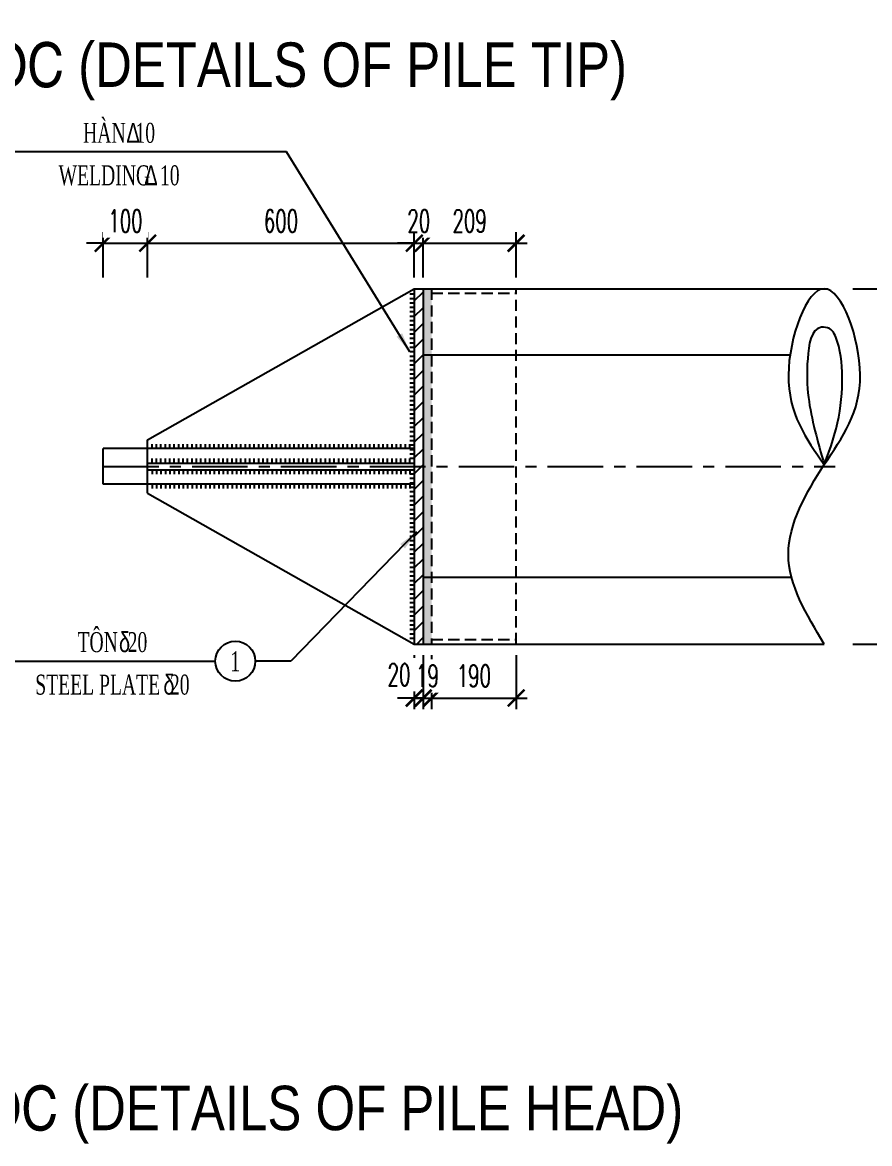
# Model space of a CAD drawing. Extents: x -687 to 808890, y -259 to 107959.
# Drawn here: x 769273 to 771179, y 83181 to 85705 of the extents above; entities that cross this region are included whole.
import ezdxf
from ezdxf.enums import TextEntityAlignment as Align

# ---------------------------------------------------------------- set-up
doc = ezdxf.new("R2010")
doc.units = 0
doc.header["$MEASUREMENT"] = 0
doc.header["$PDMODE"] = 3
doc.linetypes.add('CENTER', pattern=[2, 1.25, -0.25, 0.25, -0.25])
doc.linetypes.add('HIDDEN', pattern=[0.375, 0.25, -0.125])
doc.layers.get('0').update_dxf_attribs({"color": 3, "linetype": 'CONTINUOUS'})
doc.layers.get('DEFPOINTS').update_dxf_attribs({"linetype": 'CONTINUOUS'})
for name, color, linetype in [('Han', 7, 'CONTINUOUS'), ('Hatch', 5, 'CONTINUOUS'), ('Hidden', 4, 'HIDDEN'), ('Kich thuoc', 4, 'CONTINUOUS'), ('Net vang', 2, 'CONTINUOUS'), ('Text', 3, 'CONTINUOUS'), ('Thep dai', 6, 'CONTINUOUS'), ('Tim', 8, 'CENTER')]:
    doc.layers.add(name, color=color, linetype=linetype)
doc.styles.add('Kichthuoc', font='romans.shx', dxfattribs={"width": 0.6})
doc.styles.get("Standard").update_dxf_attribs({"font": 'vntimeh.shx', "width": 0.65})
doc.styles.add('SYMBOL', font='greeks.shx', dxfattribs={"width": 0.8})
doc.styles.add('Ten', font='Vharialn.ttf')
doc.dimstyles.new('Dim 250', dxfattribs={"dimscale": 250, "dimtxt": 0.2, "dimasz": 0.15, "dimexe": 0.1, "dimexo": 0.1, "dimgap": 0.1, "dimtad": 1, "dimdec": 0, "dimlfac": -1, "dimzin": 0, "dimdsep": 46, "dimtxsty": 'Kichthuoc', "dimblk": 'ARCHTICK', "dimcen": 0.1, "dimdle": 0.1, "dimclrd": 4, "dimclre": 4, "dimclrt": 3, "dimadec": 0, "dimazin": 0, "dimtfac": 1, "dimtdec": 0, "dimtix": 1, "dimtmove": 2, "dimatfit": 3, "dimfxl": 1, "dimtfill": 1, "dimtolj": 1, "dimtzin": 0, "dimarcsym": 0})
doc.dimstyles.new('Le 250', dxfattribs={"dimscale": 250, "dimtxt": 0.22, "dimasz": 0.18, "dimexe": 0.1, "dimexo": 0.2, "dimgap": 0.1, "dimtad": 1, "dimdec": 0, "dimzin": 0, "dimdsep": 46, "dimtxsty": 'Kichthuoc', "dimblk": 'ARCHTICK', "dimcen": 0, "dimdle": 0.1, "dimclrd": 2, "dimclre": 2, "dimclrt": 256, "dimadec": 0, "dimazin": 0, "dimtfac": 1, "dimtdec": 0, "dimtix": 1, "dimtmove": 2, "dimatfit": 3, "dimfxl": 1, "dimtolj": 1, "dimtzin": 0, "dimarcsym": 0})
pattern_1 = [(45, (1262.832004117081, -19380.83694547228), (-17.67766952966368, 17.67766952966369), [])]

# ---------------------------------------------------------------- blocks, each defined once
blk = doc.blocks.new('_ArchTick')
at = {"color": 0, "linetype": 'ByBlock', "const_width": 0.15}
blk.add_lwpolyline([(-0.5, -0.5), (0.5, 0.5)], dxfattribs=at)
blk = doc.blocks.new('*D138')
at = {"layer": 'DEFPOINTS', "color": 0}
for p in [(771115.9933269653, 85105.58856408134), (771115.9933269653, 84305.58856408138), (771328.1896393988, 84305.58856408138)]:
    blk.add_point(p, dxfattribs=at)
at = {"layer": 'Kich thuoc', "color": 4, "lineweight": -2}
for p, q in [((771328.1896393988, 85130.58856408134), (771328.1896393988, 84280.5885640814)), ((771140.9933269651, 85105.58856408134), (771353.1896393988, 85105.58856408134)), ((771140.9933269651, 84305.58856408138), (771353.1896393988, 84305.58856408138))]:
    blk.add_line(p, q, dxfattribs=at)
at = {"layer": 'Kich thuoc', "color": 4, "lineweight": -2, "xscale": 37.5, "yscale": 37.5, "zscale": 37.5}
for p, rotation in [((771328.1896393988, 85105.58856408134), 90), ((771328.1896393988, 84305.58856408138), 270)]:
    blk.add_blockref('_ArchTick', p, dxfattribs=dict(at, rotation=rotation))
at = {"layer": 'Kich thuoc', "color": 3, "insert": (771278.1896393988, 84705.58856408148), "char_height": 50, "attachment_point": 5, "rotation": 90, "style": 'Kichthuoc', "bg_fill": 3, "box_fill_scale": 1.25, "bg_fill_color": 9, "bg_fill_true_color": 13158600, "bg_fill_transparency": 11732736}
blk.add_mtext('\\A1;800', dxfattribs=at)
blk = doc.blocks.new('*D133')
at = {"layer": 'DEFPOINTS', "color": 0}
for p in [(770383.5733501858, 85207.88926442509), (770174.5733501856, 85105.58856408138), (770383.5733501858, 85105.58856408138)]:
    blk.add_point(p, dxfattribs=at)
at = {"layer": 'Kich thuoc', "color": 4, "lineweight": -2}
for p, q in [((770174.5733501856, 85130.58856408138), (770174.5733501856, 85232.88926442509)), ((770383.5733501858, 85130.58856408138), (770383.5733501858, 85232.88926442509)), ((770149.5733501855, 85207.88926442509), (770408.5733501856, 85207.88926442509))]:
    blk.add_line(p, q, dxfattribs=at)
at = {"layer": 'Kich thuoc', "color": 4, "lineweight": -2, "xscale": 37.5, "yscale": 37.5, "zscale": 37.5, "rotation": 180}
blk.add_blockref('_ArchTick', (770174.5733501856, 85207.88926442509), dxfattribs=at)
at = {"layer": 'Kich thuoc', "color": 4, "lineweight": -2, "xscale": 37.5, "yscale": 37.5, "zscale": 37.5}
blk.add_blockref('_ArchTick', (770383.5733501858, 85207.88926442509), dxfattribs=at)
at = {"layer": 'Kich thuoc', "color": 3, "insert": (770279.0733501855, 85257.88926442507), "char_height": 50, "attachment_point": 5, "style": 'Kichthuoc', "bg_fill": 3, "box_fill_scale": 1.25, "bg_fill_color": 9, "bg_fill_true_color": 13158600, "bg_fill_transparency": 894416}
blk.add_mtext('\\A1;209', dxfattribs=at)
blk = doc.blocks.new('*D134')
at = {"layer": 'DEFPOINTS', "color": 0}
for p in [(770193.5733501854, 84305.5885640814), (770383.5733501858, 84305.5885640814), (770383.5733501858, 84184.02132928545)]:
    blk.add_point(p, dxfattribs=at)
at = {"layer": 'Kich thuoc', "color": 4, "lineweight": -2}
for p, q in [((770193.5733501854, 84280.5885640814), (770193.5733501854, 84159.02132928545)), ((770383.5733501858, 84280.5885640814), (770383.5733501858, 84159.02132928545)), ((770168.5733501854, 84184.02132928545), (770408.5733501856, 84184.02132928545))]:
    blk.add_line(p, q, dxfattribs=at)
at = {"layer": 'Kich thuoc', "color": 4, "lineweight": -2, "xscale": 37.5, "yscale": 37.5, "zscale": 37.5, "rotation": 180}
blk.add_blockref('_ArchTick', (770193.5733501854, 84184.02132928545), dxfattribs=at)
at = {"layer": 'Kich thuoc', "color": 4, "lineweight": -2, "xscale": 37.5, "yscale": 37.5, "zscale": 37.5}
blk.add_blockref('_ArchTick', (770383.5733501858, 84184.02132928545), dxfattribs=at)
at = {"layer": 'Kich thuoc', "color": 3, "insert": (770288.5733501855, 84234.02132928545), "char_height": 50, "attachment_point": 5, "style": 'Kichthuoc', "bg_fill": 3, "box_fill_scale": 1.25, "bg_fill_color": 9, "bg_fill_true_color": 13158600, "bg_fill_transparency": 11732736}
blk.add_mtext('\\A1;190', dxfattribs=at)
blk = doc.blocks.new('*D135')
at = {"layer": 'DEFPOINTS', "color": 0}
for p in [(770174.5733501856, 84305.58856408094), (770193.5733501854, 84305.5885640814)]:
    blk.add_point(p, dxfattribs=at)
at = {"layer": 'Kich thuoc', "color": 4, "lineweight": -2}
for p, q in [((770174.5733501856, 84280.58856408094), (770174.5733501856, 84159.02132928545)), ((770193.5733501854, 84280.5885640814), (770193.5733501854, 84159.02132928545)), ((770174.5733501856, 84184.02132928545), (770137.0733501855, 84184.02132928545)), ((770174.5733501856, 84184.02132928545), (770193.5733501854, 84184.02132928545)), ((770193.5733501854, 84184.02132928545), (770231.0733501855, 84184.02132928545))]:
    blk.add_line(p, q, dxfattribs=at)
at = {"layer": 'Kich thuoc', "color": 4, "lineweight": -2, "xscale": 37.5, "yscale": 37.5, "zscale": 37.5}
blk.add_blockref('_ArchTick', (770174.5733501856, 84184.02132928545), dxfattribs=at)
at = {"layer": 'Kich thuoc', "color": 4, "lineweight": -2, "xscale": 37.5, "yscale": 37.5, "zscale": 37.5, "rotation": 180}
blk.add_blockref('_ArchTick', (770193.5733501854, 84184.02132928545), dxfattribs=at)
at = {"layer": 'Kich thuoc', "color": 3, "insert": (770184.0733501855, 84234.02132928545), "char_height": 50, "attachment_point": 5, "style": 'Kichthuoc', "bg_fill": 3, "box_fill_scale": 1.25, "bg_fill_color": 9, "bg_fill_true_color": 13158600, "bg_fill_transparency": 6403392}
blk.add_mtext('\\A1;19', dxfattribs=at)
at = {"layer": 'DEFPOINTS', "color": 0}
blk.add_point((770193.5733501854, 84184.02132928545), dxfattribs=at)
blk = doc.blocks.new('*D136')
at = {"layer": 'DEFPOINTS', "color": 0}
for p in [(770154.5733501856, 84305.58856408091), (770174.5733501856, 84305.58856408094), (770174.5733501856, 84184.02132928545)]:
    blk.add_point(p, dxfattribs=at)
at = {"layer": 'Kich thuoc', "color": 4, "lineweight": -2}
for p, q in [((770154.5733501856, 84280.58856408091), (770154.5733501856, 84159.02132928545)), ((770174.5733501856, 84280.58856408094), (770174.5733501856, 84159.02132928545)), ((770154.5733501856, 84184.02132928545), (770117.0733501856, 84184.02132928545)), ((770154.5733501856, 84184.02132928545), (770174.5733501856, 84184.02132928545)), ((770174.5733501856, 84184.02132928545), (770212.0733501856, 84184.02132928545))]:
    blk.add_line(p, q, dxfattribs=at)
at = {"layer": 'Kich thuoc', "color": 3, "insert": (770120.0056259853, 84236.52132928545), "char_height": 50, "attachment_point": 5, "style": 'Kichthuoc', "bg_fill": 3, "box_fill_scale": 1.25, "bg_fill_color": 9, "bg_fill_true_color": 13158600, "bg_fill_transparency": 6403392}
blk.add_mtext('\\A1;20', dxfattribs=at)
at = {"layer": 'Kich thuoc', "color": 4, "lineweight": -2, "xscale": 37.5, "yscale": 37.5, "zscale": 37.5}
blk.add_blockref('_ArchTick', (770154.5733501856, 84184.02132928545), dxfattribs=at)
at = {"layer": 'Kich thuoc', "color": 4, "lineweight": -2, "xscale": 37.5, "yscale": 37.5, "zscale": 37.5, "rotation": 180}
blk.add_blockref('_ArchTick', (770174.5733501856, 84184.02132928545), dxfattribs=at)
blk = doc.blocks.new('*D137')
at = {"layer": 'DEFPOINTS', "color": 0}
for p in [(770154.5733501858, 85105.5885640814), (770174.5733501856, 85105.5885640814)]:
    blk.add_point(p, dxfattribs=at)
at = {"layer": 'Kich thuoc', "color": 4, "lineweight": -2}
for p, q in [((770154.5733501858, 85130.58856408141), (770154.5733501858, 85232.88926442509)), ((770174.5733501856, 85130.5885640814), (770174.5733501856, 85232.88926442509)), ((770154.5733501858, 85207.88926442509), (770117.0733501858, 85207.88926442509)), ((770154.5733501858, 85207.88926442509), (770174.5733501856, 85207.88926442509)), ((770174.5733501856, 85207.88926442509), (770212.0733501856, 85207.88926442509))]:
    blk.add_line(p, q, dxfattribs=at)
at = {"layer": 'Kich thuoc', "color": 4, "lineweight": -2, "xscale": 37.5, "yscale": 37.5, "zscale": 37.5}
blk.add_blockref('_ArchTick', (770154.5733501858, 85207.88926442509), dxfattribs=at)
at = {"layer": 'Kich thuoc', "color": 4, "lineweight": -2, "xscale": 37.5, "yscale": 37.5, "zscale": 37.5, "rotation": 180}
blk.add_blockref('_ArchTick', (770174.5733501856, 85207.88926442509), dxfattribs=at)
at = {"layer": 'Kich thuoc', "color": 3, "insert": (770164.5733501856, 85257.88926442507), "char_height": 50, "attachment_point": 5, "style": 'Kichthuoc', "bg_fill": 3, "box_fill_scale": 1.25, "bg_fill_color": 9, "bg_fill_true_color": 13158600, "bg_fill_transparency": 897180}
blk.add_mtext('\\A1;20', dxfattribs=at)
at = {"layer": 'DEFPOINTS', "color": 0}
blk.add_point((770174.5733501856, 85207.88926442509), dxfattribs=at)
blk = doc.blocks.new('*D126')
at = {"layer": 'DEFPOINTS', "color": 0}
for p in [(770154.5733501858, 85207.88926442509), (769554.5733501856, 85105.5885640814), (770154.5733501858, 85105.5885640814)]:
    blk.add_point(p, dxfattribs=at)
at = {"layer": 'Kich thuoc', "color": 4, "lineweight": -2}
for p, q in [((769554.5733501856, 85130.58856408141), (769554.5733501856, 85232.88926442509)), ((770154.5733501858, 85130.58856408141), (770154.5733501858, 85232.88926442509)), ((769529.5733501856, 85207.88926442509), (770179.5733501858, 85207.88926442509))]:
    blk.add_line(p, q, dxfattribs=at)
at = {"layer": 'Kich thuoc', "color": 4, "lineweight": -2, "xscale": 37.5, "yscale": 37.5, "zscale": 37.5, "rotation": 180}
blk.add_blockref('_ArchTick', (769554.5733501856, 85207.88926442509), dxfattribs=at)
at = {"layer": 'Kich thuoc', "color": 4, "lineweight": -2, "xscale": 37.5, "yscale": 37.5, "zscale": 37.5}
blk.add_blockref('_ArchTick', (770154.5733501858, 85207.88926442509), dxfattribs=at)
at = {"layer": 'Kich thuoc', "color": 3, "insert": (769854.5733501858, 85257.88926442507), "char_height": 50, "attachment_point": 5, "style": 'Kichthuoc', "bg_fill": 3, "box_fill_scale": 1.25, "bg_fill_color": 9, "bg_fill_true_color": 13158600, "bg_fill_transparency": 11732736}
blk.add_mtext('\\A1;600', dxfattribs=at)
blk = doc.blocks.new('*D127')
at = {"layer": 'DEFPOINTS', "color": 0}
for p in [(769454.5733501858, 85105.5885640814), (769554.5733501856, 85105.5885640814)]:
    blk.add_point(p, dxfattribs=at)
at = {"layer": 'Kich thuoc', "color": 4, "lineweight": -2}
for p, q in [((769454.5733501858, 85130.58856408141), (769454.5733501858, 85232.88926442509)), ((769554.5733501856, 85130.58856408141), (769554.5733501856, 85232.88926442509)), ((769454.5733501858, 85207.88926442509), (769417.0733501856, 85207.88926442509)), ((769454.5733501858, 85207.88926442509), (769554.5733501856, 85207.88926442509)), ((769554.5733501856, 85207.88926442509), (769592.0733501856, 85207.88926442509))]:
    blk.add_line(p, q, dxfattribs=at)
at = {"layer": 'Kich thuoc', "color": 4, "lineweight": -2, "xscale": 37.5, "yscale": 37.5, "zscale": 37.5}
blk.add_blockref('_ArchTick', (769454.5733501858, 85207.88926442509), dxfattribs=at)
at = {"layer": 'Kich thuoc', "color": 4, "lineweight": -2, "xscale": 37.5, "yscale": 37.5, "zscale": 37.5, "rotation": 180}
blk.add_blockref('_ArchTick', (769554.5733501856, 85207.88926442509), dxfattribs=at)
at = {"layer": 'Kich thuoc', "color": 3, "insert": (769504.5733501856, 85257.88926442507), "char_height": 50, "attachment_point": 5, "style": 'Kichthuoc', "bg_fill": 3, "box_fill_scale": 1.25, "bg_fill_color": 9, "bg_fill_true_color": 13158600, "bg_fill_transparency": 771980}
blk.add_mtext('\\A1;100', dxfattribs=at)
at = {"layer": 'DEFPOINTS', "color": 0}
blk.add_point((769554.5733501856, 85207.88926442509), dxfattribs=at)

msp = doc.modelspace()

# ---------------------------------------------------------------- linework, layer by layer
msp.add_line((769554.5733501856, 84645.58856408135), (769554.5733501855, 84765.58856408136))
at = {"layer": 'Han'}
for p, q in [((770154.5733501851, 85083.08856408158), (770144.573350185, 85083.08856408158)), ((770154.5733501851, 85073.08856408158), (770144.573350185, 85073.08856408158)), ((770154.5733501851, 85063.08856408158), (770144.573350185, 85063.08856408158)), ((770154.5733501851, 85053.08856408158), (770144.573350185, 85053.08856408158)), ((770154.5733501851, 85043.08856408158), (770144.573350185, 85043.08856408158)), ((770154.5733501851, 85033.08856408158), (770144.573350185, 85033.08856408158)), ((770154.5733501851, 85023.08856408157), (770144.573350185, 85023.08856408157)), ((770154.5733501851, 85013.08856408158), (770144.573350185, 85013.08856408158)), ((770154.5733501851, 85003.08856408157), (770144.573350185, 85003.08856408157)), ((770154.5733501851, 84993.08856408157), (770144.573350185, 84993.08856408157)), ((770154.5733501851, 84983.08856408155), (770144.573350185, 84983.08856408155)), ((770154.5733501851, 84973.08856408157), (770144.573350185, 84973.08856408157)), ((770154.5733501851, 84963.08856408157), (770144.573350185, 84963.08856408157)), ((770154.5733501851, 84953.08856408155), (770144.573350185, 84953.08856408155)), ((770154.5733501851, 84943.08856408157), (770144.573350185, 84943.08856408157)), ((770154.5733501851, 84933.08856408157), (770144.573350185, 84933.08856408157)), ((770154.5733501851, 84923.08856408158), (770144.573350185, 84923.08856408158)), ((770154.5733501851, 84913.08856408155), (770144.573350185, 84913.08856408155)), ((770154.5733501851, 84903.08856408157), (770144.573350185, 84903.08856408157)), ((770154.5733501851, 84893.08856408158), (770144.573350185, 84893.08856408158)), ((770154.5733501851, 84883.08856408155), (770144.573350185, 84883.08856408155)), ((770154.5733501851, 84873.08856408157), (770144.573350185, 84873.08856408157)), ((770154.5733501851, 84863.08856408157), (770144.573350185, 84863.08856408157)), ((770154.5733501851, 84853.08856408155), (770144.573350185, 84853.08856408155)), ((770154.5733501851, 84843.08856408157), (770144.573350185, 84843.08856408157)), ((770154.5733501851, 84833.08856408157), (770144.573350185, 84833.08856408157)), ((770154.5733501851, 84823.08856408155), (770144.573350185, 84823.08856408155)), ((770154.5733501851, 84813.08856408157), (770144.573350185, 84813.08856408157)), ((770154.5733501851, 84803.08856408157), (770144.573350185, 84803.08856408157)), ((770154.5733501851, 84793.08856408155), (770144.573350185, 84793.08856408155)), ((770154.5733501851, 84783.08856408157), (770144.573350185, 84783.08856408157)), ((769564.5733501855, 84745.58856408091), (769564.5733501855, 84755.58856408091)), ((769564.5733501855, 84745.58856408091), (769564.5733501855, 84755.58856408091)), ((769574.5733501856, 84745.58856408104), (769574.5733501856, 84755.58856408104)), ((769574.5733501856, 84745.58856408091), (769574.5733501856, 84755.58856408091)), ((769584.5733501855, 84745.58856408104), (769584.5733501855, 84755.58856408104)), ((769594.5733501856, 84745.58856408104), (769594.5733501856, 84755.58856408104)), ((769604.5733501856, 84745.58856408104), (769604.5733501856, 84755.58856408104)), ((769614.5733501855, 84745.58856408104), (769614.5733501855, 84755.58856408104)), ((769624.5733501856, 84745.58856408104), (769624.5733501856, 84755.58856408104)), ((769634.5733501856, 84745.58856408104), (769634.5733501856, 84755.58856408104)), ((769644.5733501855, 84745.58856408116), (769644.5733501855, 84755.58856408118)), ((769654.5733501856, 84745.58856408116), (769654.5733501856, 84755.58856408118)), ((769664.5733501856, 84745.58856408116), (769664.5733501856, 84755.58856408118)), ((769674.5733501855, 84745.58856408116), (769674.5733501855, 84755.58856408118)), ((769684.5733501856, 84745.58856408116), (769684.5733501856, 84755.58856408118)), ((769694.5733501856, 84745.58856408116), (769694.5733501856, 84755.58856408118)), ((769704.5733501855, 84745.58856408116), (769704.5733501855, 84755.58856408118)), ((769714.5733501855, 84745.58856408128), (769714.5733501855, 84755.58856408126)), ((769724.5733501856, 84745.58856408128), (769724.5733501856, 84755.58856408126)), ((769734.5733501856, 84745.58856408128), (769734.5733501856, 84755.58856408126)), ((769744.5733501855, 84745.58856408128), (769744.5733501855, 84755.58856408126)), ((769754.5733501856, 84745.58856408128), (769754.5733501856, 84755.58856408126)), ((769764.5733501856, 84745.58856408128), (769764.5733501856, 84755.58856408126)), ((769774.5733501855, 84745.58856408128), (769774.5733501855, 84755.58856408126)), ((769784.5733501856, 84745.5885640814), (769784.5733501856, 84755.5885640814)), ((769794.5733501855, 84745.5885640814), (769794.5733501855, 84755.5885640814)), ((769804.5733501856, 84745.5885640814), (769804.5733501856, 84755.5885640814)), ((769814.5733501856, 84745.5885640814), (769814.5733501856, 84755.5885640814)), ((769824.5733501855, 84745.5885640814), (769824.5733501855, 84755.5885640814)), ((769834.5733501856, 84745.5885640814), (769834.5733501856, 84755.5885640814)), ((769844.5733501856, 84745.5885640814), (769844.5733501856, 84755.5885640814)), ((769854.5733501855, 84745.58856408151), (769854.5733501855, 84755.5885640815)), ((769864.5733501855, 84745.58856408151), (769864.5733501855, 84755.5885640815)), ((769874.5733501856, 84745.58856408151), (769874.5733501856, 84755.5885640815)), ((769884.5733501855, 84745.58856408151), (769884.5733501855, 84755.5885640815)), ((769894.5733501855, 84745.58856408151), (769894.5733501855, 84755.5885640815)), ((769904.5733501856, 84745.58856408151), (769904.5733501856, 84755.5885640815)), ((769914.5733501855, 84745.58856408151), (769914.5733501855, 84755.5885640815)), ((769924.5733501856, 84745.58856408163), (769924.5733501856, 84755.58856408163)), ((769934.5733501856, 84745.58856408163), (769934.5733501856, 84755.58856408163)), ((769944.5733501856, 84745.58856408163), (769944.5733501856, 84755.58856408163)), ((769954.5733501856, 84745.58856408163), (769954.5733501856, 84755.58856408163)), ((769964.5733501856, 84745.58856408163), (769964.5733501856, 84755.58856408163)), ((769974.5733501856, 84745.58856408163), (769974.5733501856, 84755.58856408163)), ((769984.5733501856, 84745.58856408163), (769984.5733501856, 84755.58856408163)), ((769994.5733501856, 84745.58856408174), (769994.5733501856, 84755.58856408174)), ((770004.5733501855, 84745.58856408174), (770004.5733501855, 84755.58856408174)), ((770014.5733501856, 84745.58856408174), (770014.5733501856, 84755.58856408174)), ((770024.5733501856, 84745.58856408174), (770024.5733501856, 84755.58856408174)), ((770034.5733501855, 84745.58856408174), (770034.5733501855, 84755.58856408174)), ((770044.5733501856, 84745.58856408174), (770044.5733501856, 84755.58856408174)), ((770054.5733501856, 84745.58856408174), (770054.5733501856, 84755.58856408174)), ((770064.5733501855, 84745.58856408187), (770064.5733501855, 84755.58856408186)), ((770074.5733501856, 84745.58856408187), (770074.5733501856, 84755.58856408186)), ((770084.5733501856, 84745.58856408187), (770084.5733501856, 84755.58856408186)), ((770094.5733501855, 84745.58856408187), (770094.5733501855, 84755.58856408186)), ((770104.5733501856, 84745.58856408187), (770104.5733501856, 84755.58856408186)), ((770114.5733501856, 84745.58856408187), (770114.5733501856, 84755.58856408186)), ((770124.5733501855, 84745.58856408187), (770124.5733501855, 84755.58856408186)), ((770134.5733501856, 84745.58856408187), (770134.5733501856, 84755.58856408186)), ((770154.5733501851, 84773.08856408157), (770144.573350185, 84773.08856408157)), ((770154.5733501851, 84763.08856408158), (770144.573350185, 84763.08856408158)), ((770144.5733501856, 84745.58856408187), (770144.5733501856, 84755.58856408186)), ((770154.5733501851, 84753.08856408155), (770144.573350185, 84753.08856408155)), ((770154.5733501851, 84743.08856408157), (770144.573350185, 84743.08856408157)), ((770154.5733501851, 84733.08856408158), (770144.573350185, 84733.08856408158)), ((769564.5733501855, 84713.08856408094), (769564.5733501855, 84723.08856408094)), ((769564.5733501855, 84713.08856408094), (769564.5733501855, 84723.08856408094)), ((769574.5733501856, 84713.08856408094), (769574.5733501856, 84723.08856408094)), ((769574.5733501856, 84713.08856408104), (769574.5733501856, 84723.08856408107)), ((769584.5733501855, 84713.08856408104), (769584.5733501855, 84723.08856408107)), ((769594.5733501856, 84713.08856408104), (769594.5733501856, 84723.08856408107)), ((769604.5733501856, 84713.08856408104), (769604.5733501856, 84723.08856408107)), ((769614.5733501855, 84713.08856408104), (769614.5733501855, 84723.08856408107)), ((769624.5733501856, 84713.08856408104), (769624.5733501856, 84723.08856408107)), ((769634.5733501856, 84713.08856408104), (769634.5733501856, 84723.08856408107)), ((769644.5733501855, 84713.08856408118), (769644.5733501855, 84723.08856408118)), ((769654.5733501856, 84713.08856408118), (769654.5733501856, 84723.08856408118)), ((769664.5733501856, 84713.08856408118), (769664.5733501856, 84723.08856408118)), ((769674.5733501855, 84713.08856408118), (769674.5733501855, 84723.08856408118)), ((769684.5733501856, 84713.08856408118), (769684.5733501856, 84723.08856408118)), ((769694.5733501856, 84713.08856408118), (769694.5733501856, 84723.08856408118)), ((769704.5733501855, 84713.08856408118), (769704.5733501855, 84723.08856408118)), ((769714.5733501855, 84713.08856408128), (769714.5733501855, 84723.0885640813)), ((769724.5733501856, 84713.08856408128), (769724.5733501856, 84723.0885640813)), ((769734.5733501856, 84713.08856408128), (769734.5733501856, 84723.0885640813)), ((769744.5733501855, 84713.08856408128), (769744.5733501855, 84723.0885640813)), ((769754.5733501856, 84713.08856408128), (769754.5733501856, 84723.0885640813)), ((769764.5733501856, 84713.08856408128), (769764.5733501856, 84723.0885640813)), ((769774.5733501855, 84713.08856408128), (769774.5733501855, 84723.0885640813)), ((769784.5733501856, 84713.08856408141), (769784.5733501856, 84723.0885640814)), ((769794.5733501855, 84713.08856408141), (769794.5733501855, 84723.0885640814)), ((769804.5733501856, 84713.08856408141), (769804.5733501856, 84723.0885640814)), ((769814.5733501856, 84713.08856408141), (769814.5733501856, 84723.0885640814)), ((769824.5733501855, 84713.08856408141), (769824.5733501855, 84723.0885640814)), ((769834.5733501856, 84713.08856408141), (769834.5733501856, 84723.0885640814)), ((769844.5733501856, 84713.08856408141), (769844.5733501856, 84723.0885640814)), ((769854.5733501855, 84713.08856408152), (769854.5733501855, 84723.08856408152)), ((769864.5733501855, 84713.08856408152), (769864.5733501855, 84723.08856408152)), ((769874.5733501856, 84713.08856408152), (769874.5733501856, 84723.08856408152)), ((769884.5733501855, 84713.08856408152), (769884.5733501855, 84723.08856408152)), ((769894.5733501855, 84713.08856408152), (769894.5733501855, 84723.08856408152)), ((769904.5733501856, 84713.08856408152), (769904.5733501856, 84723.08856408152)), ((769914.5733501855, 84713.08856408152), (769914.5733501855, 84723.08856408152)), ((769924.5733501856, 84713.08856408164), (769924.5733501856, 84723.08856408163)), ((769934.5733501856, 84713.08856408164), (769934.5733501856, 84723.08856408163)), ((769944.5733501856, 84713.08856408164), (769944.5733501856, 84723.08856408163)), ((769954.5733501856, 84713.08856408164), (769954.5733501856, 84723.08856408163)), ((769964.5733501856, 84713.08856408164), (769964.5733501856, 84723.08856408163)), ((769974.5733501856, 84713.08856408164), (769974.5733501856, 84723.08856408163)), ((769984.5733501856, 84713.08856408164), (769984.5733501856, 84723.08856408163)), ((769994.5733501856, 84713.08856408176), (769994.5733501856, 84723.08856408176)), ((770004.5733501855, 84713.08856408176), (770004.5733501855, 84723.08856408176)), ((770014.5733501856, 84713.08856408176), (770014.5733501856, 84723.08856408176)), ((770024.5733501856, 84713.08856408176), (770024.5733501856, 84723.08856408176)), ((770034.5733501855, 84713.08856408176), (770034.5733501855, 84723.08856408176)), ((770044.5733501856, 84713.08856408176), (770044.5733501856, 84723.08856408176)), ((770054.5733501856, 84713.08856408176), (770054.5733501856, 84723.08856408176)), ((770064.5733501855, 84713.08856408187), (770064.5733501855, 84723.08856408186)), ((770074.5733501856, 84713.08856408187), (770074.5733501856, 84723.08856408186)), ((770084.5733501856, 84713.08856408187), (770084.5733501856, 84723.08856408186)), ((770094.5733501855, 84713.08856408187), (770094.5733501855, 84723.08856408186)), ((770104.5733501856, 84713.08856408187), (770104.5733501856, 84723.08856408186)), ((770114.5733501856, 84713.08856408187), (770114.5733501856, 84723.08856408186)), ((770124.5733501855, 84713.08856408187), (770124.5733501855, 84723.08856408186)), ((770134.5733501856, 84713.08856408187), (770134.5733501856, 84723.08856408186)), ((770154.5733501851, 84723.08856408155), (770144.573350185, 84723.08856408155)), ((770144.5733501856, 84713.08856408187), (770144.5733501856, 84723.08856408186)), ((769564.5733501855, 84698.08856408008), (769564.5733501855, 84688.08856408008)), ((769564.5733501855, 84698.08856408011), (769564.5733501855, 84688.08856408011)), ((769574.5733501856, 84698.08856408008), (769574.5733501856, 84688.0885640801)), ((769574.5733501856, 84698.08856408013), (769574.5733501856, 84688.08856408013)), ((769584.5733501855, 84698.08856408016), (769584.5733501855, 84688.08856408013)), ((769594.5733501856, 84698.08856408016), (769594.5733501856, 84688.08856408016)), ((769604.5733501856, 84698.08856408016), (769604.5733501856, 84688.08856408017)), ((769614.5733501855, 84698.0885640802), (769614.5733501855, 84688.08856408022)), ((769624.5733501856, 84698.08856408022), (769624.5733501856, 84688.08856408022)), ((769634.5733501856, 84698.08856408024), (769634.5733501856, 84688.08856408022)), ((769644.5733501855, 84698.08856408024), (769644.5733501855, 84688.08856408024)), ((769654.5733501856, 84698.08856408024), (769654.5733501856, 84688.08856408026)), ((769664.5733501856, 84698.08856408027), (769664.5733501856, 84688.08856408027)), ((769674.5733501855, 84698.08856408029), (769674.5733501855, 84688.08856408029)), ((769684.5733501856, 84698.08856408032), (769684.5733501856, 84688.08856408032)), ((769694.5733501856, 84698.08856408032), (769694.5733501856, 84688.08856408033)), ((769704.5733501855, 84698.08856408035), (769704.5733501855, 84688.08856408035)), ((769714.5733501855, 84698.08856408036), (769714.5733501855, 84688.08856408038)), ((769724.5733501856, 84698.08856408038), (769724.5733501856, 84688.08856408038)), ((769734.5733501856, 84698.0885640804), (769734.5733501856, 84688.08856408038)), ((769744.5733501855, 84698.0885640804), (769744.5733501855, 84688.0885640804)), ((769754.5733501856, 84698.08856408043), (769754.5733501856, 84688.08856408043)), ((769764.5733501856, 84698.08856408045), (769764.5733501856, 84688.08856408045)), ((769774.5733501855, 84698.08856408048), (769774.5733501855, 84688.08856408045)), ((769784.5733501856, 84698.08856408048), (769784.5733501856, 84688.08856408048)), ((769794.5733501855, 84698.08856408048), (769794.5733501855, 84688.08856408049)), ((769804.5733501856, 84698.0885640805), (769804.5733501856, 84688.0885640805)), ((769814.5733501856, 84698.08856408052), (769814.5733501856, 84688.08856408054)), ((769824.5733501855, 84698.08856408056), (769824.5733501855, 84688.08856408054)), ((769834.5733501856, 84698.08856408056), (769834.5733501856, 84688.08856408056)), ((769844.5733501856, 84698.08856408056), (769844.5733501856, 84688.08856408058)), ((769854.5733501855, 84698.0885640806), (769854.5733501855, 84688.0885640806)), ((769864.5733501855, 84698.08856408061), (769864.5733501855, 84688.08856408061)), ((769874.5733501856, 84698.08856408062), (769874.5733501856, 84688.08856408061)), ((769884.5733501855, 84698.08856408064), (769884.5733501855, 84688.08856408062)), ((769894.5733501855, 84698.08856408067), (769894.5733501855, 84688.08856408067)), ((769904.5733501856, 84698.08856408068), (769904.5733501856, 84688.0885640807)), ((769914.5733501855, 84698.0885640807), (769914.5733501855, 84688.0885640807)), ((769924.5733501856, 84698.08856408072), (769924.5733501856, 84688.0885640807)), ((769934.5733501856, 84698.08856408072), (769934.5733501856, 84688.08856408072)), ((769944.5733501856, 84698.08856408072), (769944.5733501856, 84688.08856408074)), ((769954.5733501856, 84698.08856408075), (769954.5733501856, 84688.08856408075)), ((769964.5733501856, 84698.08856408078), (769964.5733501856, 84688.08856408077)), ((769974.5733501856, 84698.0885640808), (769974.5733501856, 84688.08856408078)), ((769984.5733501856, 84698.0885640808), (769984.5733501856, 84688.08856408081)), ((769994.5733501856, 84698.08856408083), (769994.5733501856, 84688.08856408083)), ((770004.5733501855, 84698.08856408084), (770004.5733501855, 84688.08856408086)), ((770014.5733501856, 84698.08856408086), (770014.5733501856, 84688.08856408086)), ((770024.5733501856, 84698.08856408088), (770024.5733501856, 84688.08856408086)), ((770034.5733501855, 84698.08856408088), (770034.5733501855, 84688.0885640809)), ((770044.5733501856, 84698.08856408091), (770044.5733501856, 84688.08856408091)), ((770054.5733501856, 84698.08856408093), (770054.5733501856, 84688.08856408093)), ((770064.5733501855, 84698.08856408094), (770064.5733501855, 84688.08856408093)), ((770074.5733501856, 84698.08856408096), (770074.5733501856, 84688.08856408094)), ((770084.5733501856, 84698.08856408096), (770084.5733501856, 84688.08856408097)), ((770094.5733501855, 84698.08856408099), (770094.5733501855, 84688.08856408099)), ((770104.5733501856, 84698.08856408102), (770104.5733501856, 84688.08856408102)), ((770114.5733501856, 84698.08856408103), (770114.5733501856, 84688.08856408102)), ((770124.5733501855, 84698.08856408104), (770124.5733501855, 84688.08856408104)), ((770134.5733501856, 84698.08856408104), (770134.5733501856, 84688.08856408106)), ((770144.5733501856, 84698.08856408107), (770144.5733501856, 84688.08856408107)), ((770154.5733501851, 84688.08856408122), (770144.573350185, 84688.08856408122)), ((770154.5733501851, 84678.08856408122), (770144.573350185, 84678.08856408122)), ((769564.5733501855, 84665.58856408185), (769564.5733501855, 84655.58856408185)), ((769564.5733501855, 84665.58856408185), (769564.5733501855, 84655.58856408185)), ((769574.5733501856, 84665.58856408185), (769574.5733501856, 84655.58856408185)), ((769574.5733501856, 84665.58856408173), (769574.5733501856, 84655.58856408171)), ((769584.5733501855, 84665.58856408173), (769584.5733501855, 84655.58856408171)), ((769594.5733501856, 84665.58856408173), (769594.5733501856, 84655.58856408171)), ((769604.5733501856, 84665.58856408173), (769604.5733501856, 84655.58856408171)), ((769614.5733501855, 84665.58856408173), (769614.5733501855, 84655.58856408171)), ((769624.5733501856, 84665.58856408173), (769624.5733501856, 84655.58856408171)), ((769634.5733501856, 84665.58856408173), (769634.5733501856, 84655.58856408171)), ((769644.5733501855, 84665.58856408161), (769644.5733501855, 84655.58856408161)), ((769654.5733501856, 84665.58856408161), (769654.5733501856, 84655.58856408161)), ((769664.5733501856, 84665.58856408161), (769664.5733501856, 84655.58856408161)), ((769674.5733501855, 84665.58856408161), (769674.5733501855, 84655.58856408161)), ((769684.5733501856, 84665.58856408161), (769684.5733501856, 84655.58856408161)), ((769694.5733501856, 84665.58856408161), (769694.5733501856, 84655.58856408161)), ((769704.5733501855, 84665.58856408161), (769704.5733501855, 84655.58856408161)), ((769714.5733501855, 84665.5885640815), (769714.5733501855, 84655.5885640815)), ((769724.5733501856, 84665.5885640815), (769724.5733501856, 84655.5885640815)), ((769734.5733501856, 84665.5885640815), (769734.5733501856, 84655.5885640815)), ((769744.5733501855, 84665.5885640815), (769744.5733501855, 84655.5885640815)), ((769754.5733501856, 84665.5885640815), (769754.5733501856, 84655.5885640815)), ((769764.5733501856, 84665.5885640815), (769764.5733501856, 84655.5885640815)), ((769774.5733501855, 84665.5885640815), (769774.5733501855, 84655.5885640815)), ((769784.5733501856, 84665.58856408138), (769784.5733501856, 84655.58856408138)), ((769794.5733501855, 84665.58856408138), (769794.5733501855, 84655.58856408138)), ((769804.5733501856, 84665.58856408138), (769804.5733501856, 84655.58856408138)), ((769814.5733501856, 84665.58856408138), (769814.5733501856, 84655.58856408138)), ((769824.5733501855, 84665.58856408138), (769824.5733501855, 84655.58856408138)), ((769834.5733501856, 84665.58856408138), (769834.5733501856, 84655.58856408138)), ((769844.5733501856, 84665.58856408138), (769844.5733501856, 84655.58856408138)), ((769854.5733501855, 84665.58856408126), (769854.5733501855, 84655.58856408126)), ((769864.5733501855, 84665.58856408126), (769864.5733501855, 84655.58856408126)), ((769874.5733501856, 84665.58856408126), (769874.5733501856, 84655.58856408126)), ((769884.5733501855, 84665.58856408126), (769884.5733501855, 84655.58856408126)), ((769894.5733501855, 84665.58856408126), (769894.5733501855, 84655.58856408126)), ((769904.5733501856, 84665.58856408126), (769904.5733501856, 84655.58856408126)), ((769914.5733501855, 84665.58856408126), (769914.5733501855, 84655.58856408126)), ((769924.5733501856, 84665.58856408115), (769924.5733501856, 84655.58856408115)), ((769934.5733501856, 84665.58856408115), (769934.5733501856, 84655.58856408115)), ((769944.5733501856, 84665.58856408115), (769944.5733501856, 84655.58856408115)), ((769954.5733501856, 84665.58856408115), (769954.5733501856, 84655.58856408115)), ((769964.5733501856, 84665.58856408115), (769964.5733501856, 84655.58856408115)), ((769974.5733501856, 84665.58856408115), (769974.5733501856, 84655.58856408115)), ((769984.5733501856, 84665.58856408115), (769984.5733501856, 84655.58856408115)), ((769994.5733501856, 84665.58856408102), (769994.5733501856, 84655.58856408103)), ((770004.5733501855, 84665.58856408102), (770004.5733501855, 84655.58856408103)), ((770014.5733501856, 84665.58856408102), (770014.5733501856, 84655.58856408103)), ((770024.5733501856, 84665.58856408102), (770024.5733501856, 84655.58856408103)), ((770034.5733501855, 84665.58856408102), (770034.5733501855, 84655.58856408103)), ((770044.5733501856, 84665.58856408102), (770044.5733501856, 84655.58856408103)), ((770054.5733501856, 84665.58856408102), (770054.5733501856, 84655.58856408103)), ((770064.5733501855, 84665.58856408091), (770064.5733501855, 84655.58856408091)), ((770074.5733501856, 84665.58856408091), (770074.5733501856, 84655.58856408091)), ((770084.5733501856, 84665.58856408091), (770084.5733501856, 84655.58856408091)), ((770094.5733501855, 84665.58856408091), (770094.5733501855, 84655.58856408091)), ((770104.5733501856, 84665.58856408091), (770104.5733501856, 84655.58856408091)), ((770114.5733501856, 84665.58856408091), (770114.5733501856, 84655.58856408091)), ((770124.5733501855, 84665.58856408091), (770124.5733501855, 84655.58856408091)), ((770134.5733501856, 84665.58856408091), (770134.5733501856, 84655.58856408091)), ((770154.5733501851, 84668.0885640812), (770144.573350185, 84668.0885640812)), ((770144.5733501856, 84665.58856408091), (770144.5733501856, 84655.58856408091)), ((770154.5733501851, 84658.08856408122), (770144.573350185, 84658.08856408122)), ((770154.5733501851, 84648.08856408122), (770144.573350185, 84648.08856408122)), ((770154.5733501851, 84638.0885640812), (770144.573350185, 84638.0885640812)), ((770154.5733501851, 84628.08856408122), (770144.573350185, 84628.08856408122)), ((770154.5733501851, 84618.08856408122), (770144.573350185, 84618.08856408122)), ((770154.5733501851, 84608.08856408123), (770144.573350185, 84608.08856408123)), ((770154.5733501851, 84598.0885640812), (770144.573350185, 84598.0885640812)), ((770154.5733501851, 84588.08856408122), (770144.573350185, 84588.08856408122)), ((770154.5733501851, 84578.08856408123), (770144.573350185, 84578.08856408123)), ((770154.5733501851, 84568.0885640812), (770144.573350185, 84568.0885640812)), ((770154.5733501851, 84558.08856408122), (770144.573350185, 84558.08856408122)), ((770154.5733501851, 84548.08856408122), (770144.573350185, 84548.08856408122)), ((770154.5733501851, 84538.0885640812), (770144.573350185, 84538.0885640812)), ((770154.5733501851, 84528.08856408122), (770144.573350185, 84528.08856408122)), ((770154.5733501851, 84518.08856408122), (770144.573350185, 84518.08856408122)), ((770154.5733501851, 84508.0885640812), (770144.573350185, 84508.0885640812)), ((770154.5733501851, 84498.08856408122), (770144.573350185, 84498.08856408122)), ((770154.5733501851, 84488.08856408122), (770144.573350185, 84488.08856408122)), ((770154.5733501851, 84478.0885640812), (770144.573350185, 84478.0885640812)), ((770154.5733501851, 84468.08856408122), (770144.573350185, 84468.08856408122)), ((770154.5733501851, 84458.08856408122), (770144.573350185, 84458.08856408122)), ((770154.5733501851, 84448.08856408123), (770144.573350185, 84448.08856408123)), ((770154.5733501851, 84438.0885640812), (770144.573350185, 84438.0885640812)), ((770154.5733501851, 84428.08856408122), (770144.573350185, 84428.08856408122)), ((770154.5733501851, 84418.08856408123), (770144.573350185, 84418.08856408123)), ((770154.5733501851, 84408.0885640812), (770144.573350185, 84408.0885640812)), ((770154.5733501851, 84398.0885640812), (770144.573350185, 84398.0885640812)), ((770154.5733501851, 84388.0885640812), (770144.573350185, 84388.0885640812)), ((770154.5733501851, 84378.0885640812), (770144.573350185, 84378.0885640812)), ((770154.5733501851, 84368.0885640812), (770144.573350185, 84368.0885640812)), ((770154.5733501851, 84358.0885640812), (770144.573350185, 84358.0885640812)), ((770154.5733501851, 84348.0885640812), (770144.573350185, 84348.0885640812)), ((770154.5733501851, 84338.0885640812), (770144.573350185, 84338.0885640812)), ((770154.5733501851, 84328.0885640812), (770144.573350185, 84328.0885640812))]:
    msp.add_line(p, q, dxfattribs=at)
at = {"layer": 'Hatch', "color": 9}
for p, q in [((770999.8732801389, 84955.58856408136), (770174.5733501855, 84955.58856408136)), ((771003.4754317458, 84455.5885640814), (770174.5733501855, 84455.5885640814))]:
    msp.add_line(p, q, dxfattribs=at)
at = {"layer": 'Kich thuoc', "color": 2}
msp.add_line((769866.9161579568, 85413.55250243684), (769235.2675827689, 85413.55250243684), dxfattribs=at)
at = {"layer": 'Kich thuoc'}
for p, q in [((769554.5733501855, 84698.08856408141), (769554.5733501855, 84713.08856408141)), ((769554.5733501855, 84713.08856408141), (770154.5733501854, 84713.08856408141)), ((769554.5733501855, 84698.08856408141), (770154.5733501854, 84698.08856408141))]:
    msp.add_line(p, q, dxfattribs=at)
at = {"layer": 'Text'}
msp.add_circle((769751.7878000091, 84267.07287533909), 45, dxfattribs=at)
at = {"layer": 'Thep dai'}
for p, q in [((770154.5733501854, 84745.5885640814), (769454.5733501854, 84745.5885640814)), ((769454.5733501854, 84665.5885640814), (769454.5733501854, 84745.5885640814)), ((770154.5733501854, 84665.5885640814), (769454.5733501854, 84665.5885640814))]:
    msp.add_line(p, q, dxfattribs=at)
at = {"layer": 'Tim', "ltscale": 100}
msp.add_line((769454.5733501854, 84705.5885640814), (771101.3561454068, 84705.5885640814), dxfattribs=at)

# ---------------------------------------------------------------- texts
at = {"layer": 'Text', "color": 3, "style": 'Ten'}
for s, p in [('Chi tiÕt mòi cäc (details of pile tip)', (769497.8946144722, 85559.82691325193)), ('Chi tiÕt ®Çu cäc (details of pile head)', (769538.9588902775, 83211.2173739169))]:
    msp.add_text(s, height=100, dxfattribs=at).set_placement(p, align=Align.CENTER)
at = {"layer": 'Text', "width": 0.65}
for s, p in [('hµn  10', (769490.2760131848, 85433.91084420354)), ('welding  10', (769490.2760131848, 85338.25049195785)), ('t«n  20', (769475.2461717285, 84287.43121710575)), ('steel plate  20', (769475.2461717285, 84191.7708648601))]:
    msp.add_text(s, height=45, dxfattribs=at).set_placement(p, align=Align.CENTER)
at = {"layer": 'Text', "style": 'SYMBOL', "width": 0.75}
for s, p in [('D', (769506.7891148913, 85433.91084420354)), ('D', (769546.851798513, 85338.25049195785)), ('d', (769490.0245543248, 84287.43121710575)), ('d', (769589.9817305186, 84191.7708648601))]:
    msp.add_text(s, height=45, dxfattribs=at).set_placement(p)
at = {"layer": 'Text', "width": 0.65}
msp.add_text('1', height=45, dxfattribs=at).set_placement((769751.7878000091, 84267.07287533909), align=Align.MIDDLE)

# ---------------------------------------------------------------- dimensions: what is measured, and where the dimension line sits
at = {"layer": 'Kich thuoc'}
dim = msp.add_linear_dim(base=(771328.1896393988, 84305.58856408138), p1=(771115.9933269653, 85105.58856408138), p2=(771115.9933269653, 84305.58856408142), angle=90, dimstyle='Dim 250', dxfattribs=at)
dim.commit()
dim.dimension.update_dxf_attribs({"geometry": '*D138', "text_midpoint": (771278.1896393988, 84705.58856408148)})

# ---------------------------------------------------------------- leaders
for points, override in [([(770144.573350185, 84963.08856408157), (769866.9161579568, 85413.55250243684)], {"dimtad": 0}), ([(770159.5733501855, 84557.98051864706), (769876.5927621796, 84267.07287533909), (769796.7878000091, 84267.07287533909)], {"dimgap": 0.1, "dimtad": 0}), ([(769094.8417818898, 84437.85622797918), (769191.5819153223, 84267.07287533909), (769706.787800009, 84267.07287533909)], {"dimgap": 0.1, "dimtad": 0})]:
    msp.add_leader(points, dimstyle='Le 250', override=override, dxfattribs=at)

# ---------------------------------------------------------------- next in the draw order: linework, layer by layer
at = {"layer": 'Net vang'}
for points, knots in [([(771077.0796461749, 84305.5885640814), (771036.7166294805, 84372.22943069744), (770955.9905960915, 84505.5111639295), (771076.6584582133, 84717.84163542777), (771198.4716625306, 84878.71574814251), (771076.8499776952, 85216.59152912474), (770955.9177687748, 84880.65728977407), (771036.2276042269, 84767.25516369766), (771077.0796461749, 84709.56972099449)], [0, 0, 0, 0, 217.5505108953551, 435.1010217907101, 652.6515326849898, 862.8817420600491, 1073.007423085101, 1290.55793398011, 1290.55793398011, 1290.55793398011, 1290.55793398011]), ([(771077.0796461749, 84709.56972099449), (771062.3248569693, 84761.07140288224), (771039.2304333929, 84841.68262950525), (771036.4551014563, 84936.82474041096), (771047.6212959017, 85023.75069656724), (771095.7386669602, 85016.66988888921), (771115.1673658512, 84966.81976863554), (771120.5079234488, 84892.08662817805), (771109.2250465256, 84796.01990184658), (771086.9696566483, 84736.16740479156), (771077.0796461749, 84709.56972099449)], [0, 0, 0, 0, 155.255888852482, 243.0089112065525, 319.9622425325021, 337.7672490476618, 370.8353488051204, 463.4244313389114, 569.8042817260041, 654.8884348387343, 654.8884348387343, 654.8884348387343, 654.8884348387343])]:
    msp.add_open_spline(points, degree=3, knots=knots, dxfattribs=at)

# ---------------------------------------------------------------- next in the draw order: dimensions: what is measured, and where the dimension line sits
at = {"layer": 'Kich thuoc'}
for base, p1, p2, picture, middle in [((770383.5733501858, 85207.88926442509), (770174.5733501856, 85105.58856408138), (770383.5733501858, 85105.58856408138), '*D133', (770279.0733501855, 85257.88926442507)), ((770383.5733501858, 84184.02132928545), (770193.5733501854, 84305.5885640814), (770383.5733501858, 84305.5885640814), '*D134', (770288.5733501855, 84234.02132928545))]:
    dim = msp.add_linear_dim(base=base, p1=p1, p2=p2, dimstyle='Dim 250', dxfattribs=at)
    dim.commit()
    dim.dimension.update_dxf_attribs({"geometry": picture, "text_midpoint": middle})

# ---------------------------------------------------------------- next in the draw order: linework, layer by layer
msp.add_line((770154.5733501856, 85105.58856408138), (771083.4022948365, 85105.5885640814))
at = {"layer": 'Hidden', "ltscale": 100}
for p, q in [((770383.5733501858, 84305.5885640814), (770383.5733501856, 85105.58856408136)), ((770193.5733501855, 85095.58856408136), (770383.5733501856, 85095.58856408136))]:
    msp.add_line(p, q, dxfattribs=at)

# ---------------------------------------------------------------- next in the draw order: dimensions: what is measured, and where the dimension line sits
at = {"layer": 'Kich thuoc'}
dim = msp.add_linear_dim(base=(770193.5733501854, 84184.02132928545), p1=(770174.5733501856, 84305.58856408094), p2=(770193.5733501854, 84305.5885640814), dimstyle='Dim 250', dxfattribs=at)
dim.commit()
dim.dimension.update_dxf_attribs({"geometry": '*D135', "text_midpoint": (770184.0733501855, 84234.02132928545)})

# ---------------------------------------------------------------- next in the draw order: dimensions: what is measured, and where the dimension line sits
dim = msp.add_linear_dim(base=(770174.5733501856, 84184.02132928545), p1=(770154.5733501856, 84305.58856408091), p2=(770174.5733501856, 84305.58856408094), dimstyle='Dim 250', dxfattribs=at)
dim.commit()
dim.dimension.update_dxf_attribs({"geometry": '*D136', "text_midpoint": (770120.0056259853, 84236.52132928545), "dimtype": 160})

# ---------------------------------------------------------------- next in the draw order: hatches: boundary and pattern name
at = {"layer": 'Hatch'}
h = msp.add_hatch(dxfattribs=at)
h.set_pattern_fill('ANSI31', color=256, scale=200, style=0)
h.set_pattern_definition(pattern_1)
h.paths.add_polyline_path([(770174.5733501853, 84705.58856408125), (770154.5733501854, 84705.58856408126), (770154.5733501856, 84305.58856408126), (770174.5733501855, 84305.58856408126)])
h = msp.add_hatch(color=7, dxfattribs=at)
h.paths.add_polyline_path([(770193.5733501854, 84705.5885640814), (770174.5733501856, 84705.5885640814), (770174.5733501856, 84455.5885640814), (770193.5733501854, 84455.5885640814)])
h.paths.add_polyline_path([(770193.5733501852, 84455.5885640814), (770174.5733501858, 84455.5885640814), (770174.5733501856, 84305.5885640814), (770193.5733501854, 84305.5885640814)])

# ---------------------------------------------------------------- next in the draw order: linework, layer by layer
for p, q in [((769554.5733501855, 84645.5885640814), (770154.5733501854, 84305.5885640814)), ((770154.5733501856, 84305.5885640814), (771077.0796461749, 84305.5885640814))]:
    msp.add_line(p, q)
at = {"layer": 'Han'}
msp.add_line((770154.5733501851, 84318.0885640812), (770144.573350185, 84318.0885640812), dxfattribs=at)
at = {"layer": 'Hidden', "ltscale": 100}
for p, q in [((770193.5733501854, 85105.5885640814), (770193.5733501854, 84305.5885640814)), ((770193.5733501855, 84315.5885640814), (770383.5733501856, 84315.5885640814))]:
    msp.add_line(p, q, dxfattribs=at)

# ---------------------------------------------------------------- next in the draw order: dimensions: what is measured, and where the dimension line sits
at = {"layer": 'Kich thuoc'}
dim = msp.add_linear_dim(base=(770174.5733501856, 85207.88926442509), p1=(770154.5733501858, 85105.5885640814), p2=(770174.5733501856, 85105.5885640814), dimstyle='Dim 250', dxfattribs=at)
dim.commit()
dim.dimension.update_dxf_attribs({"geometry": '*D137', "text_midpoint": (770164.5733501856, 85257.88926442507)})

# ---------------------------------------------------------------- next in the draw order: linework, layer by layer
for p, q in [((769554.5733501855, 84765.5885640814), (770154.5733501854, 85105.5885640814)), ((770154.5733501856, 85105.5885640814), (770154.5733501856, 84305.5885640814)), ((770174.5733501856, 85105.5885640814), (770174.5733501856, 84305.5885640814))]:
    msp.add_line(p, q)
at = {"layer": 'Han'}
msp.add_line((770154.5733501851, 85093.08856408158), (770144.573350185, 85093.08856408158), dxfattribs=at)

# ---------------------------------------------------------------- next in the draw order: dimensions: what is measured, and where the dimension line sits
at = {"layer": 'Kich thuoc'}
dim = msp.add_linear_dim(base=(770154.5733501858, 85207.88926442509), p1=(769554.5733501856, 85105.5885640814), p2=(770154.5733501858, 85105.5885640814), dimstyle='Dim 250', dxfattribs=at)
dim.commit()
dim.dimension.update_dxf_attribs({"geometry": '*D126', "text_midpoint": (769854.5733501858, 85257.88926442507)})

# ---------------------------------------------------------------- next in the draw order: hatches: boundary and pattern name
at = {"layer": 'Hatch'}
h = msp.add_hatch(dxfattribs=at)
h.set_pattern_fill('ANSI31', color=256, scale=200, style=0)
h.set_pattern_definition(pattern_1)
h.paths.add_polyline_path([(770174.5733501853, 85105.58856408128), (770154.5733501852, 85105.58856408126), (770154.5733501854, 84705.58856408125), (770174.5733501855, 84705.58856408125)])
h = msp.add_hatch(color=7, dxfattribs=at)
h.paths.add_polyline_path([(770193.5733501854, 85105.58856408138), (770174.5733501856, 85105.58856408138), (770174.5733501856, 84955.58856408136), (770193.5733501854, 84955.58856408136)])
h.paths.add_polyline_path([(770193.5733501854, 84955.58856408134), (770174.5733501856, 84955.58856408138), (770174.5733501858, 84705.5885640814), (770193.5733501854, 84705.5885640814)])

# ---------------------------------------------------------------- next in the draw order: dimensions: what is measured, and where the dimension line sits
at = {"layer": 'Kich thuoc'}
dim = msp.add_linear_dim(base=(769554.5733501856, 85207.88926442509), p1=(769454.5733501858, 85105.5885640814), p2=(769554.5733501856, 85105.5885640814), dimstyle='Dim 250', dxfattribs=at)
dim.commit()
dim.dimension.update_dxf_attribs({"geometry": '*D127', "text_midpoint": (769504.5733501856, 85257.88926442507)})

doc.saveas('drawing.dxf')
